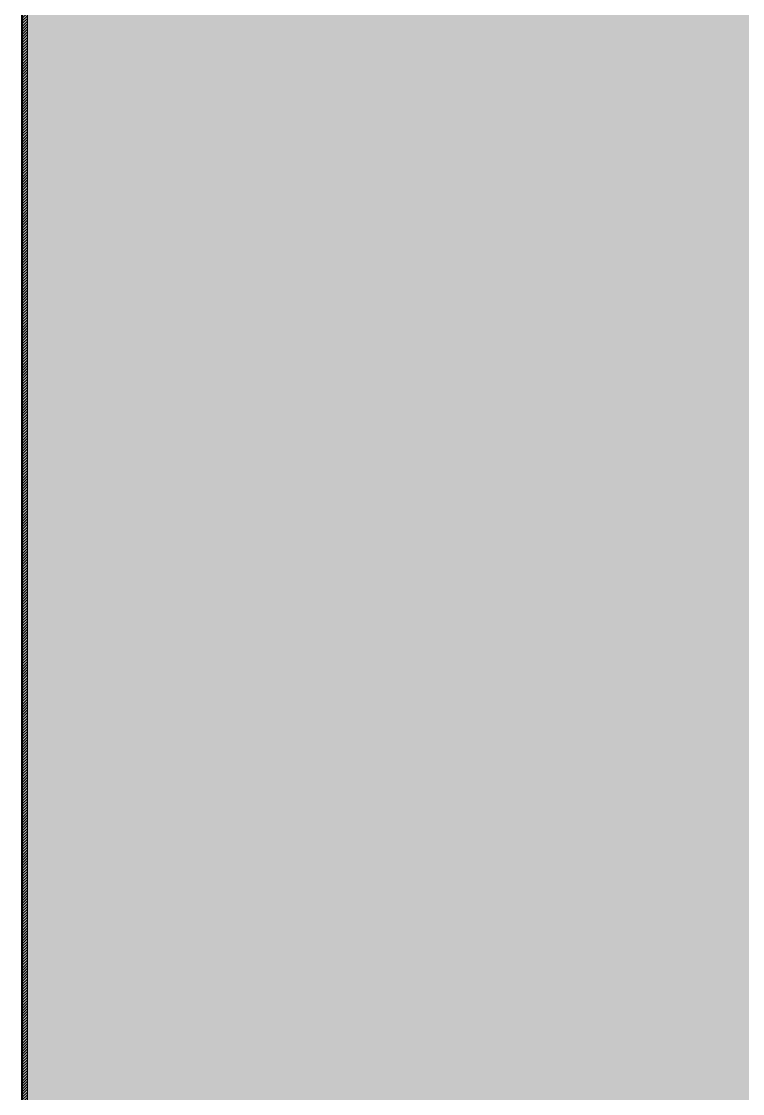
# Model space of a CAD drawing. Header units: millimetres. Extents: x 126 to 12547, y 1644 to 26714.
# Drawn here: x 126 to 727, y 25244 to 26138 of the extents above; entities that cross this region are included whole.
import ezdxf

# ---------------------------------------------------------------- set-up
doc = ezdxf.new("R2010")
doc.units = ezdxf.units.MM
for name, color, linetype, lineweight in [('F_ARREDI_pareti', 1, 'Continuous', 0), ('F_MINERAL WALL', 6, 'Continuous', 5), ('F_MULTI laminato OPACO', 1, 'Continuous', 5)]:
    doc.layers.add(name, color=color, linetype=linetype, lineweight=lineweight)

# ---------------------------------------------------------------- blocks, each defined once
blk = doc.blocks.new('RIV.to_pareti e soffitto_slider_armadiature_camera master_sez.......')
at = {"layer": 'F_MINERAL WALL', "true_color": 0x636466, "transparency": 33554559}
h = blk.add_hatch(dxfattribs=at)
h.set_pattern_fill('AR-SAND', color=251)
h.set_pattern_definition([(37.5, (2500, 0), (-1.6000313, 48.9413237), [0, -38.608, 0, -43.18, 0, -41.275]), (7.5, (2500, 0), (44.9523283, 71.68251), [0, -20.828, 0, -34.798, 0, -13.335]), (327.5, (2468.76, 0), (79.099237, 0.1437185), [0, -12.7, 0, -45.72, 0, -59.69]), (317.5, (2468.76, 0), (76.355645, 22.2929323), [0, -6.35, 0, -29.972, 0, -34.29])])
h.paths.add_polyline_path([(733693.12, 514601.28), (733693.12, 512521.28), (734878.12, 512521.28), (734878.12, 514601.28)])
h.paths.add_polyline_path([(734822.12, 514211.28), (734822.12, 512911.28), (734342.12, 512911.28), (734342.12, 514211.28)], flags=16)
at = {"layer": 'F_MINERAL WALL', "transparency": 33554508}
h = blk.add_hatch(dxfattribs=at)
h.set_pattern_fill('ANSI31', color=256, scale=0.5)
h.set_pattern_definition([(45, (1399444.5094, 1040161.2642), (-1.122532015, 1.122532015), [])])
h.paths.add_polyline_path([(733694.12, 512521.28), (733694.12, 514601.28), (733698.12, 514601.28), (733698.12, 512521.28)])
at = {"layer": 'F_MINERAL WALL'}
for points in [[(733693.12, 512521.28), (734878.12, 512521.28), (734878.12, 514601.28), (733693.12, 514601.28)], [(733694.12, 512521.28), (733694.12, 514601.28), (733698.12, 514601.28), (733698.12, 512521.28)]]:
    blk.add_lwpolyline(points, close=True, dxfattribs=at)
at = {"layer": 'F_MULTI laminato OPACO', "color": 3}
blk.add_lwpolyline([(733693.12, 514601.28), (734878.12, 514601.28), (734878.12, 512521.28), (733693.12, 512521.28)], close=True, dxfattribs=at)

msp = doc.modelspace()

# ---------------------------------------------------------------- block references
at = {"layer": 'F_ARREDI_pareti', "color": 2, "lineweight": 5}
msp.add_blockref('RIV.to_pareti e soffitto_slider_armadiature_camera master_sez.......', (-733567.34, -488087.48), dxfattribs=at)

doc.saveas('drawing.dxf')
